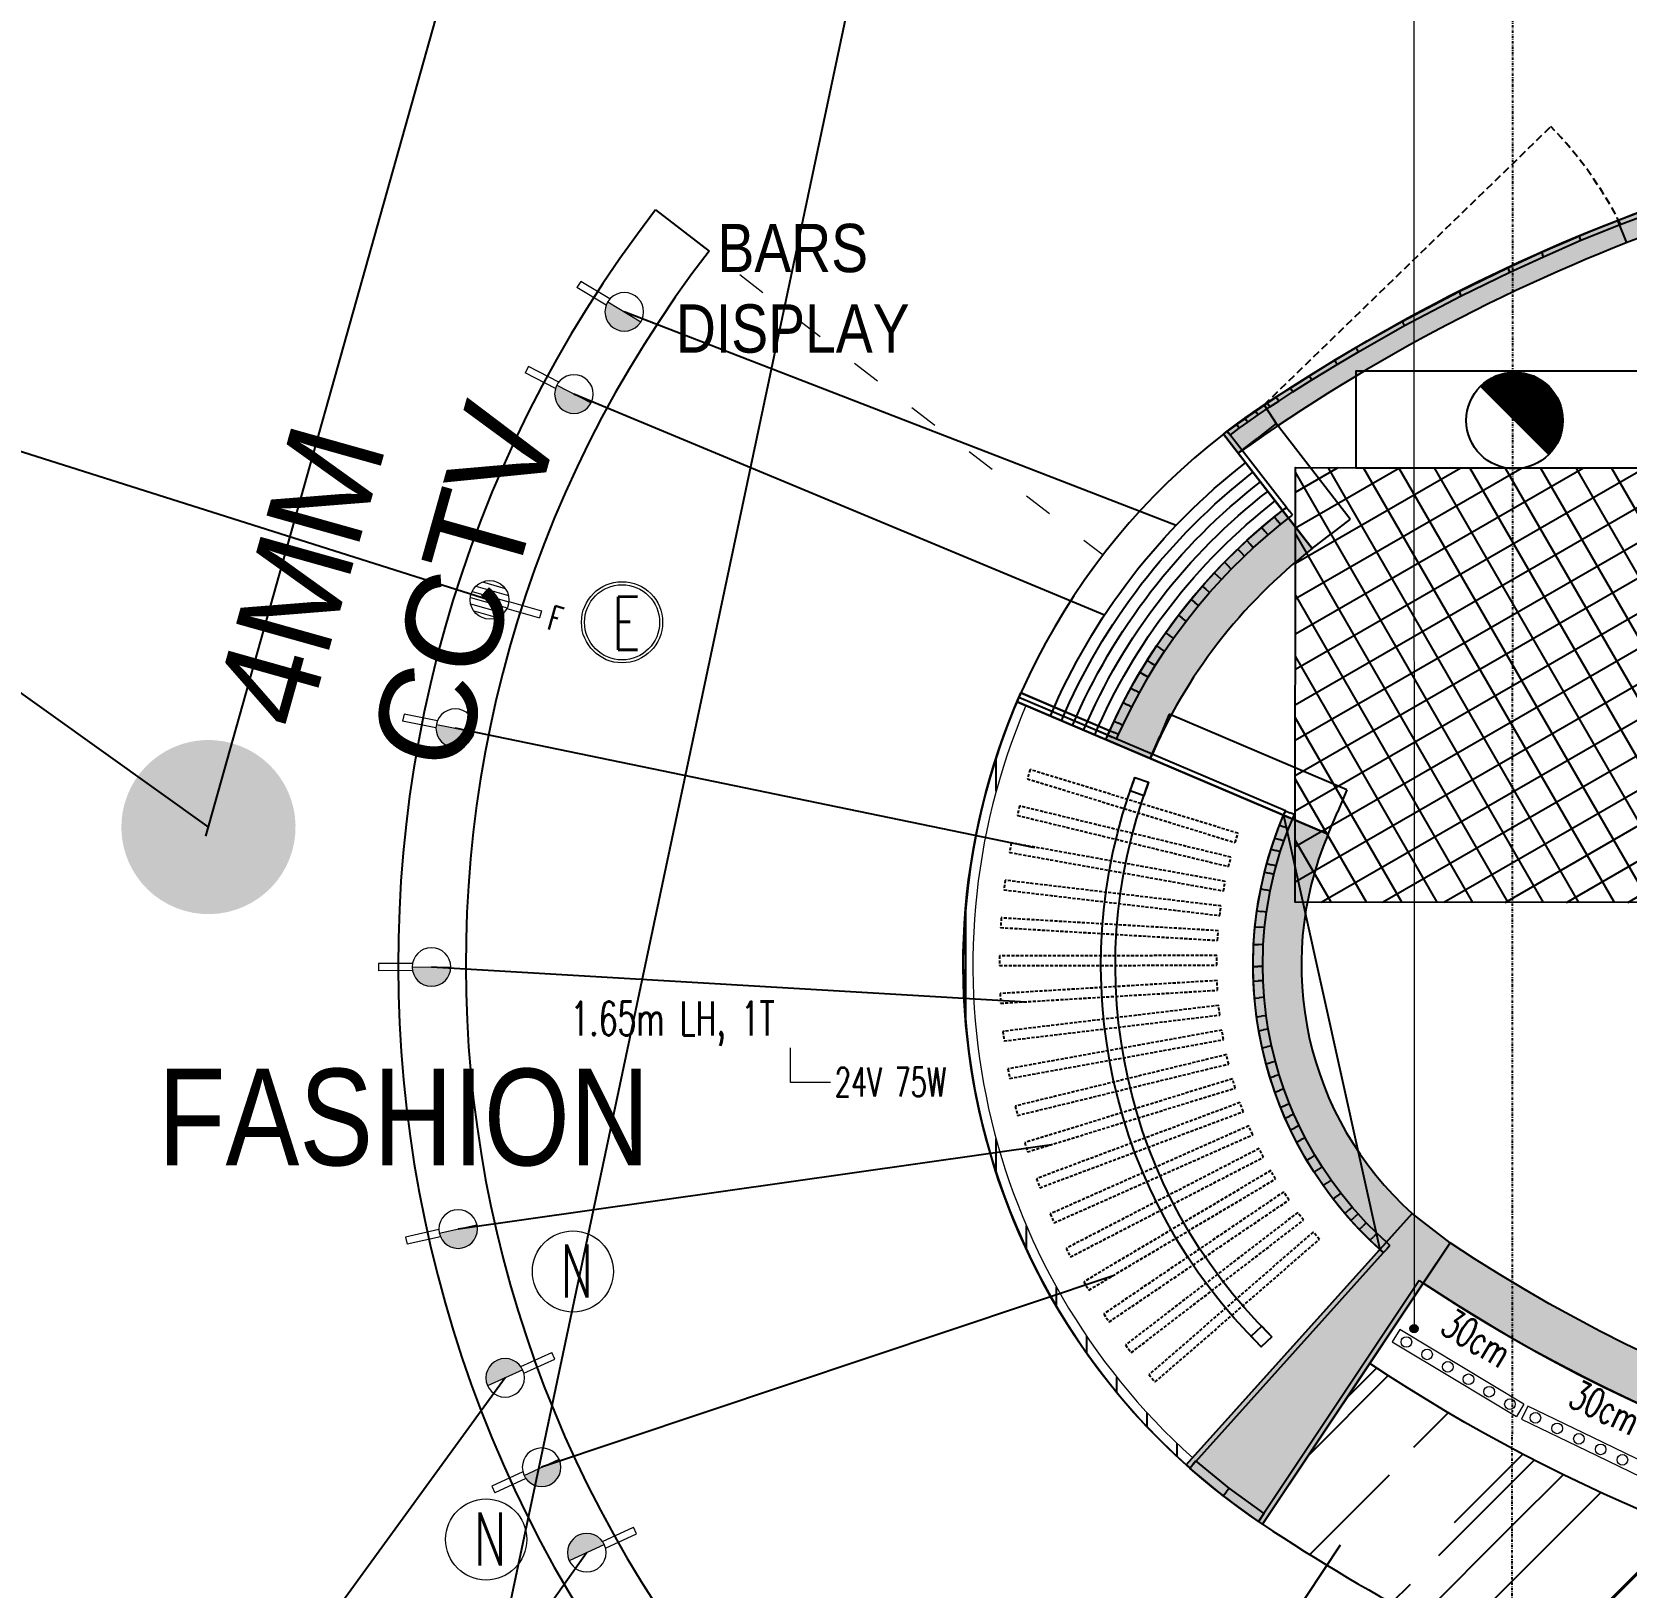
# Model space of a CAD drawing. Header units: millimetres. Extents: x 1734 to 22014, y 983 to 3953.
# Drawn here: x 3007.7 to 3337.8, y 2347.5 to 2669.5 of the extents above; entities that cross this region are included whole.
import ezdxf

# ---------------------------------------------------------------- set-up
doc = ezdxf.new("R2010")
doc.units = ezdxf.units.MM
for name, pattern in [('ACAD_ISO03W100', [30, 12, -18]), ('DASHDOT', [25.4, 12.7, -6.35, 0, -6.35]), ('HIDDEN2', [4.7624999999999975, 3.174999999999998, -1.587499999999999]), ('PUNTO2', [0.125, 0, -0.125])]:
    doc.linetypes.add(name, pattern=pattern)
for name, color, linetype in [('FLOO_areas', 6, 'Continuous'), ('LAY_frames', 3, 'Continuous'), ('LAY_furn freestanding', 1, 'Continuous'), ('LAY_furn prod', 8, 'Continuous'), ('LAY_furn wall', 1, 'Continuous'), ('LAY_new wall', 6, 'Continuous'), ('LAY_new wall hatch', 8, 'Continuous'), ('LAY_text', 3, 'Continuous'), ('LD_beam', 240, 'Continuous'), ('LD_light integrated', 240, 'Continuous'), ('LD_pointing', 30, 'Continuous'), ('LD_quote', 242, 'Continuous'), ('MATERIALE_xorel scuro', 177, 'Continuous'), ('MATERIALS_blackglass', 10, 'Continuous'), ('MATERIALS_marmorino', 44, 'Continuous'), ('MATERIALS_transparent glass', 133, 'Continuous'), ('Materials_xorel', 52, 'Continuous'), ('SURVEY_axis', 8, 'Continuous'), ('SURVEY_structures', 4, 'Continuous'), ('SURVEY_tech', 1, 'Continuous'), ('SURVEY_walls_patt', 8, 'Continuous')]:
    doc.layers.add(name, color=color, linetype=linetype)
doc.layers.add('LD_light', color=240, linetype='Continuous', lineweight=5)
doc.layers.add('LD_text', color=7, linetype='Continuous', lineweight=9)
doc.styles.add('Detail 1-50', font='Arial Narrow.ttf', dxfattribs={"height": 0.125})
doc.styles.add('SIMPLEX', font='SIMPLEX.SHX', dxfattribs={"width": 0.65})
doc.styles.get("Standard").update_dxf_attribs({"font": 'Arial.ttf'})
pattern_1 = [(45.0000000000083, (-6330.907757084529, -6099.52005487027), (21.55261469055766, 57.47363917484571), [381, -50.8, 127, -25.4]), (45.0000000000083, (-6316.000531923553, -6066.652317467156), (-41.84799352418311, 5.926969039899583), [76.2, -8.382, 152.4, -19.05]), (45.0000000000083, (-6337.193936369276, -6075.273363343388), (81.36112045687129, 105.4282068613636), [203.2, -35.56, 101.6, -25.4])]

# ---------------------------------------------------------------- blocks, each defined once
blk = doc.blocks.new('A$C2ABF7FAD')
at = {"layer": 'LD_light', "ltscale": 0.5}
h = blk.add_hatch(dxfattribs=at)
h.set_pattern_fill('LINE', color=70, scale=10, angle=450.0000000140827, style=0)
h.set_pattern_definition([(90.00000001408272, (4318.243481400244, -3313.514310298712), (-1.25, -3.072372e-10), [])])
h.paths.add_polyline_path([(-9.2636473701e-06, 4.00000228616409, 1), (7.999990736352628, 4.00000228616409, 1)])
at = {"layer": 'LD_light', "color": 70}
for p, q in [((3.249990748467098, 7.929060644635682), (3.24999073809522, 14.9844295558014)), ((3.24999073809522, 14.9844295558014), (4.749990734606398, 14.98442957318912)), ((4.749990744981914, 7.929060662023402), (4.749990734606398, 14.98442957318912))]:
    blk.add_line(p, q, dxfattribs=at)
blk.add_circle((3.999990736352629, 4.00000228616409), 3.999999999999999, dxfattribs=at)
at = {"layer": 'LD_light', "color": 70, "insert": (3.999990736352629, 18.20237662298677), "char_height": 5.075721127553122, "width": 7.492213639557688, "attachment_point": 5, "rotation": 90.00000001434313, "style": 'SIMPLEX'}
blk.add_mtext('F', dxfattribs=at)
blk = doc.blocks.new('purefasciostrettoplan')
at = {"layer": 'LD_light'}
blk.add_hatch(color=256, dxfattribs=at).paths.add_polyline_path([(-4.300000000000005, -3.20375193e-08, 1), (4.300000000000005, 0)])
for p, q in [((4.300000000000181, 0), (-4.300000001001535, -3.20375193e-08)), ((4.22373778999281, 0.8062499999999772), (11.80825933678989, 0.8062499999999772)), ((11.80825933678989, 0.8062499999999772), (11.80825933779124, -0.806250000000091)), ((4.223737790994163, -0.806250000000091), (11.80825933779124, -0.806250000000091))]:
    blk.add_line(p, q, dxfattribs=at)
blk.add_circle((0, 0), 4.300000000000005, dxfattribs=at)
blk = doc.blocks.new('*U17')
at = {"layer": 'LD_light'}
blk.add_circle((0, 0), 1.1, dxfattribs=at)
blk = doc.blocks.new('*U18')
at = {"layer": 'LD_light', "color": 0, "linetype": 'ByBlock', "lineweight": -2}
for p in [(0, 0), (5, 0), (10, 0)]:
    blk.add_blockref('*U17', p, dxfattribs=at)
blk = doc.blocks.new('*U19')
at = {"layer": 'LD_light'}
blk.add_circle((0, 0), 1.1, dxfattribs=at)
blk = doc.blocks.new('*U20')
at = {"layer": 'LD_light', "color": 0, "linetype": 'ByBlock', "lineweight": -2}
for p in [(0, 0), (5, 0), (10, 0)]:
    blk.add_blockref('*U19', p, dxfattribs=at)
blk = doc.blocks.new('sirio30')
at = {"layer": 'LD_light'}
for p, q in [((15, 1.5), (0, 1.5)), ((0, 1.5), (0, -1.5)), ((30, 1.5), (15, 1.5)), ((30, 1.5), (30, -1.5)), ((0, -1.5), (15, -1.5)), ((15, -1.5), (30, -1.5))]:
    blk.add_line(p, q, dxfattribs=at)
for name, p in [('*U20', (2.5, 0)), ('*U18', (17.5, 0))]:
    blk.add_blockref(name, p, dxfattribs=at)
at = {"layer": 'LD_light', "insert": (7.189198632557236, 11.15813797573901), "char_height": 6, "attachment_point": 1, "style": 'SIMPLEX'}
blk.add_mtext_dynamic_manual_height_columns('30cm', width=17.32495961420193, gutter_width=125, heights=[0], dxfattribs=at)
blk = doc.blocks.new('e')
at = {"layer": 'LD_light', "color": 150}
for radius in [8.399999999999638, 7.783396100192478]:
    blk.add_circle((0, 0), radius, dxfattribs=at)
at = {"layer": 'LD_light', "color": 150, "style": 'SIMPLEX', "width": 0.65}
blk.add_text('E', height=11.00743271275656, dxfattribs=at).set_placement((-2.022786638670368, -5.699930047117959))
blk = doc.blocks.new('n')
at = {"layer": 'LD_light'}
blk.add_circle((0, 0), 8.4, dxfattribs=at)
at = {"layer": 'LD_light', "style": 'SIMPLEX', "width": 0.65}
blk.add_text('N', height=11.00743271275656, dxfattribs=at).set_placement((-2.548315764128347, -5.407151251711184))
blk = doc.blocks.new('24v75w')
at = {"layer": 'LD_light', "color": 7}
for p, q in [((0, -7.154871090875531), (0, 0)), ((8.246694318742811, -7.154871090875531), (0, -7.154871090875531))]:
    blk.add_line(p, q, dxfattribs=at)
at = {"layer": 'LD_light', "color": 7, "linetype": 'Continuous', "lineweight": 0, "insert": (9.169808406062657, -10.074464767893), "char_height": 6, "width": 128.0659965766446, "attachment_point": 7, "style": 'SIMPLEX'}
blk.add_mtext('24V 75W', dxfattribs=at)

msp = doc.modelspace()

# ---------------------------------------------------------------- hatches: boundary and pattern name
h = msp.add_hatch(color=3)
h.dxf.hatch_style = 1
h.paths.add_polyline_path([(3049.121355203576, 2522.214262445917, 1), (3039.365286895497, 2487.495743733864, 1)])
at = {"layer": 'LAY_new wall hatch'}
h = msp.add_hatch(color=144, dxfattribs=at)
h.dxf.hatch_style = 1
edge = h.paths.add_edge_path()
edge.add_arc((3468.81258570551, 2288.524498037099), 366.878725418319, 109.63255392389411, 125.7656915367586, ccw=False)
edge.add_line((3345.546188749122, 2634.075354707952), (3347.254970683964, 2629.376411816279))
edge.add_arc((3474.91410803914, 2276.869344731657), 374.9107729778776, 109.9076678803693, 125.4540051661426)
edge.add_line((3257.447403511575, 2582.264695247657), (3254.38227681219, 2586.215011477628))
h = msp.add_hatch(color=144, dxfattribs=at)
h.dxf.hatch_style = 1
edge = h.paths.add_edge_path()
edge.add_arc((3339.683396162838, 2476.279459295205), 119.1477868890741, 127.8085776775398, 156.933911059235, ccw=False)
edge.add_line((3266.64278360971, 2570.413746557754), (3272.773037008465, 2562.513114097816))
edge.add_arc((3339.683396162847, 2476.279459295201), 109.1477868890844, 127.8085776775441, 156.9339110592346)
edge.add_line((3239.261587938767, 2519.04275916543), (3230.06105249171, 2522.960685592438))
h = msp.add_hatch(color=144, dxfattribs=at)
h.dxf.hatch_style = 1
edge = h.paths.add_edge_path()
edge.add_arc((3339.683396162842, 2476.279459295206), 79.14778688908298, 156.9339110592341, 228.0675820329718, ccw=False)
edge.add_line((3266.863194279933, 2507.288979884408), (3276.063729726993, 2503.371053457397))
edge.add_arc((3339.683396162833, 2476.279459295203), 69.147786889072, 156.9339110592287, 228.0676231396374)
edge.add_line((3293.475176916403, 2424.838066373448), (3286.792604207767, 2417.398763852602))
h = msp.add_hatch(color=144, dxfattribs=at)
h.dxf.hatch_style = 1
edge = h.paths.add_edge_path()
edge.add_line((3301.327144738567, 2418.744996506883), (3293.475143354564, 2424.838092417187))
edge.add_line((3293.475143354564, 2424.838092417187), (3246.697394978288, 2372.762740696387))
edge.add_arc((3339.68297393073, 2476.27894981521), 139.1471287646737, 228.0675754030932, 236.309956867136)
edge.add_line((3262.49808359189, 2360.501507509577), (3301.327144738567, 2418.744996506883))
h = msp.add_hatch(color=144, dxfattribs=at)
h.dxf.hatch_style = 1
edge = h.paths.add_edge_path()
edge.add_arc((3478.831184822662, 2685.001111509489), 330.0000047225751, 236.3099365604101, 303.6900624834952)
edge.add_line((3661.882228031674, 2410.424494338631), (3656.335257928662, 2418.745018521492))
edge.add_arc((3478.831184822672, 2685.001111509453), 320.0000047225473, 236.30993792427438, 303.690069181724, ccw=False)
edge.add_line((3301.327144738581, 2418.744996506894), (3295.78013703179, 2410.424497393204))
at = {"layer": 'LD_light integrated'}
h = msp.add_hatch(dxfattribs=at)
h.set_pattern_fill('ANSI31', color=256, scale=50, angle=45)
h.set_pattern_definition([(90, (-6930.156461647264, 5670.05439784533), (-6.25, 1.77635683940025e-15), [])])
h.paths.add_polyline_path([(3246.696224078326, 2372.763304178251), (3248.032731238767, 2374.25117131281, -0.3207456565386289), (3213.498923370731, 2530.013507523418), (3211.658816281317, 2530.797092808821, 0.3207456565386334)])
at = {"layer": 'LD_text'}
h = msp.add_hatch(color=256, dxfattribs=at)
h.dxf.hatch_style = 1
edge = h.paths.add_edge_path()
edge.add_arc((3293.872626533992, 2400.99842466404), 0.8545091362466337, 0, 360)
at = {"layer": 'MATERIALS_transparent glass'}
h = msp.add_hatch(dxfattribs=at)
h.set_pattern_fill('AR-RROOF', color=144, angle=-60.02541393546893, style=0)
h.set_pattern_definition(pattern_1)
h.paths.add_polyline_path([(3314.21787761146, 2376.12822115684, -0.02459120515938479), (3284.686121618201, 2393.783499165787), (3262.498090791087, 2360.501502711067, 0.03530034334384744), (3310.298187526187, 2333.295790955662), (3314.202492983761, 2341.443542580129)])
h = msp.add_hatch(dxfattribs=at)
h.set_pattern_fill('AR-RROOF', color=144, angle=-60.02541393546893, style=0)
h.set_pattern_definition(pattern_1)
h.paths.add_polyline_path([(3327.583622937, 2369.368131088488, -0.01069983146272798), (3314.21787761146, 2376.12822115684), (3314.202492983761, 2341.44354258013)])
h = msp.add_hatch(dxfattribs=at)
h.set_pattern_fill('AR-RROOF', color=144, angle=-60.02541393546893, style=0)
h.set_pattern_definition(pattern_1)
h.paths.add_polyline_path([(3373.48919214799, 2351.2301303186, -0.03530034334375595), (3327.583622937, 2369.368131088488), (3314.202492983761, 2341.44354258013), (3314.19806181606, 2331.453464801585, 0.03253231311400853), (3361.450107433335, 2313.084875840052)])
at = {"layer": 'SURVEY_walls_patt'}
h = msp.add_hatch(dxfattribs=at)
h.set_pattern_fill('ANSI37', color=144, scale=2, angle=-105.0254139354689, style=0)
h.set_pattern_definition([(299.974586064531, (20741.69048663433, 57719.27761822823), (5.500669066013499, 3.172560452726184), []), (29.97458606453107, (20741.69048663433, 57719.27761822823), (-3.172560452726184, 5.500669066013499), [])])
h.paths.add_polyline_path([(3359.3079756271, 2579.24443299233), (3359.268055519333, 2489.244441845735), (3269.268064372776, 2489.284361953497), (3269.307984480543, 2579.284353100093)])

# ---------------------------------------------------------------- linework, layer by layer
at = {"color": 3}
for p, q in [((3043.722344086087, 2503.001023814338), (3206.270492847712, 3081.454430061675)), ((3044.399875747951, 2504.743160645492), (2564.681765717601, 2847.45306709999)), ((3185.381523193552, 2716.065958857521), (3063.313041507796, 2139.282783953748))]:
    msp.add_line(p, q, dxfattribs=at)
at = {"color": 144, "linetype": 'HIDDEN2', "ltscale": 0.2}
for points in [[(3213.807545589887, 2514.833447873935), (3256.834575588924, 2501.654878548607), (3257.420289781167, 2503.567190993007), (3214.393259782126, 2516.745760318337)], [(3211.736066167563, 2507.273338366294), (3255.471171677837, 2496.678974487055), (3255.942032294693, 2498.622756954174), (3212.20692678442, 2509.217120833418)], [(3210.118214603066, 2499.603342337619), (3254.406336021337, 2491.6307454432), (3254.760673661091, 2493.599106395122), (3210.47255224282, 2501.571703289545)], [(3208.959726870246, 2491.850653195298), (3253.643843916008, 2486.528089542212), (3253.880402300587, 2488.5140502998), (3209.196285254828, 2493.836613952886)], [(3208.26471030225, 2484.042757529061), (3253.186398721584, 2481.389097875683), (3253.304339150625, 2483.385617360986), (3208.382650731284, 2486.039277014366)], [(3208.035629029237, 2476.207337659333), (3253.035622276398, 2476.231990360985), (3253.034526600768, 2478.231990060863), (3208.034533353606, 2478.207337359207)], [(3208.273295242048, 2468.372173491564), (3253.192049147256, 2471.07505114391), (3253.071921251598, 2473.071440206362), (3208.153167346387, 2470.368562554018)], [(3208.976866312572, 2460.565044024637), (3253.655124734174, 2465.936563773551), (3253.416390523111, 2467.922264147842), (3208.738132101505, 2462.550744398933)], [(3210.143847781288, 2452.813628862474), (3254.423207236687, 2460.834746379337), (3254.066713124834, 2462.802717910688), (3209.787353669428, 2454.781600393821)], [(3211.770102201128, 2445.145410077998), (3255.493573474727, 2455.787687079999), (3255.020583385747, 2457.730952469936), (3211.297112112148, 2447.088675467936)], [(3213.849863806539, 2437.587574777511), (3256.862428543416, 2450.81327985346), (3256.274619428932, 2452.72494939732), (3213.262054692052, 2439.499244321373)], [(3216.37575895555, 2430.166918710775), (3258.524919267707, 2445.929161095051), (3257.824375161741, 2447.802457108925), (3215.67521484958, 2432.040214724651)], [(3219.338832272497, 2422.909751268655), (3260.475151408875, 2441.152647088981), (3259.664356039077, 2442.980927939487), (3218.52803690271, 2424.738032119159)], [(3222.728578398644, 2415.84180220511), (3262.706210562137, 2436.500672614723), (3261.788038543928, 2438.277456266434), (3221.810406380442, 2417.618585856822)], [(3226.53297923816, 2408.988130414241), (3265.210186671207, 2431.989730905972), (3264.187893316022, 2433.708717902996), (3225.510685882975, 2410.707117411266)], [(3230.738546567376, 2402.373035085822), (3267.978202072765, 2427.635815175126), (3266.855411846576, 2429.290910975363), (3229.615756341187, 2404.028130886065)], [(3235.330369856325, 2396.019969554317), (3271.00044297157, 2423.45436191051), (3269.781136644626, 2425.03969849341), (3234.111063529381, 2397.605306137217)], [(3240.292169132921, 2389.95145814678), (3274.266194234569, 2419.460196147456), (3272.954694767872, 2420.970152818642), (3238.980669666224, 2391.461414817963)]]:
    msp.add_lwpolyline(points, close=True, dxfattribs=at)
at = {"layer": 'FLOO_areas', "color": 144}
for points in [[(3254.382276812194, 2586.215011477623, -0.01797231250276509), (3262.498085556883, 2592.057412389862, -0.1227463794445764), (3440.105343945677, 2655.630366499337, -0.1227463794445764)], [(3230.860086449517, 2524.794223889116, -0.1235088894328945), (3266.642783609706, 2570.41374655775, -0.1235088894328945)], [(3262.498046217548, 2360.501532426771, -0.3649566012109594), (3212.456791689099, 2532.631013934017, -0.3649566012109594)], [(3423.796719129772, 2359.622546292298, -0.105500999184697), (3295.780098763073, 2410.424522905687)]]:
    msp.add_lwpolyline(points, format="xyb", dxfattribs=at)
for points in [[(3254.382276812194, 2586.215011477621), (3266.642783609706, 2570.413746557751)], [(3212.456791689103, 2532.631013934015), (3230.860086449517, 2524.794223889116)], [(3262.498090617995, 2360.501502451381), (3284.686100166673, 2393.783513466862), (3295.780098763054, 2410.424522905694)]]:
    msp.add_lwpolyline(points, dxfattribs=at)
at = {"layer": 'LAY_frames', "color": 144, "linetype": 'HIDDEN2', "ltscale": 0.5}
msp.add_lwpolyline([(3262.817672697885, 2592.270243337774), (3322.214601965028, 2649.915624178096)], dxfattribs=at)
msp.add_arc((3262.817672697893, 2592.270243337773), 82.77067801214596, 26.84562353486069, 44.14262763915107, dxfattribs=at)
at = {"layer": 'LAY_furn freestanding', "color": 144}
for points in [[(3218.560383182888, 2527.858093626196, -0.1277718272696776), (3258.979966861261, 2580.289537132672, -0.1277718272696776)], [(3220.860517044654, 2526.878612019444, -0.1277718272696779), (3260.512530210952, 2578.314379017688, -0.1277718272696779)], [(3223.160650906415, 2525.899130412692, -0.1277718272696782), (3262.045093560639, 2576.339220902703, -0.1277718272696782)], [(3225.46078476818, 2524.91964880594, -0.1277718272696786), (3263.577656910329, 2574.364062787719, -0.1277718272696786)], [(3227.760918629945, 2523.940167199187, -0.1277718272696787), (3265.110220260016, 2572.388904672736)]]:
    msp.add_lwpolyline(points, format="xyb", dxfattribs=at)
at = {"layer": 'LAY_furn prod', "color": 144}
for points in [[(3262.240499380834, 2397.250790563771, -0.2969720207372843), (3236.096311475143, 2515.172243064886, -0.2969720207372843)], [(3264.294036173927, 2399.438777214818, -0.296645174095536), (3238.882160383077, 2514.057189340677, -0.296645174095536)]]:
    msp.add_lwpolyline(points, format="xyb", dxfattribs=at)
for points in [[(3236.089239970152, 2515.152863941427), (3238.91447666776, 2514.143885446872), (3237.905498173201, 2511.318648749262), (3235.080261475592, 2512.327627243819)], [(3264.407557541585, 2399.325364960586), (3262.240499380838, 2397.250790563769), (3260.16592498402, 2399.417848724523), (3262.33298314477, 2401.492423121336)]]:
    msp.add_lwpolyline(points, close=True, dxfattribs=at)
at = {"layer": 'LAY_furn wall', "color": 144}
for points in [[(3254.382276812186, 2586.215011477626, 0.4676841721909168), (3246.697366254738, 2372.762770601672)], [(3230.061052491707, 2522.960685592435, -0.1277718272696809), (3266.642783609706, 2570.413746557752), (3254.382276812186, 2586.215011477626)], [(3211.659981597597, 2530.796538446455), (3266.863194279933, 2507.288979884408), (3286.792604018348, 2417.39876364174), (3246.697389394605, 2372.762749815887, -0.3207456565386286)], [(3424.782966676677, 2359.457269251423), (3421.489827237507, 2339.730243905387, -0.1062542379743557), (3284.686121618226, 2393.783499165826)]]:
    msp.add_lwpolyline(points, format="xyb", dxfattribs=at)
msp.add_lwpolyline([(3262.498090791083, 2360.501502711013), (3295.78013703179, 2410.424497393204)], dxfattribs=at)
for centre, radius, start, end in [((3478.831184822576, 2685.001111509261), 330.0000047223372, 236.3099365604007, 279.4265319524848), ((3478.831184822426, 2685.001111509604), 390.0000047225787, 236.3099298460712, 260.5705842776175)]:
    msp.add_arc(centre, radius, start, end, dxfattribs=at)
at = {"layer": 'LAY_new wall', "color": 6}
for p, q in [((3265.3480359715118, 2588.394948646415), (3261.3977197415434, 2585.3298219470353)), ((3280.6736694684046, 2568.6433674965747), (3265.3480359715118, 2588.394948646415)), ((3257.447403511575, 2582.264695247656), (3261.3977197415434, 2585.3298219470353)), ((3272.773037008468, 2562.513114097816), (3257.447403511575, 2582.264695247656)), ((3280.6736694684046, 2568.6433674965747), (3276.723353238436, 2565.5782407971956)), ((3272.773037008468, 2562.513114097816), (3276.723353238436, 2565.5782407971956)), ((3243.1795143657787, 2528.2432946124877), (3241.2205511522743, 2523.6430268889594)), ((3279.981656154002, 2512.5715889044536), (3243.1795143657787, 2528.2432946124877)), ((3239.26158793877, 2519.042759165431), (3241.2205511522743, 2523.6430268889594)), ((3276.063729726993, 2503.371053457397), (3239.26158793877, 2519.042759165431)), ((3279.981656154002, 2512.5715889044536), (3278.0226929404976, 2507.9713211809253)), ((3276.063729726993, 2503.371053457397), (3278.0226929404976, 2507.9713211809253))]:
    msp.add_line(p, q, dxfattribs=at)
at = {"layer": 'LAY_new wall', "color": 144}
for points in [[(3254.38227681219, 2586.215011477628, -0.07051059872015689), (3345.546188749122, 2634.075354707952), (3347.254970683964, 2629.376411816279, 0.06793792846431188), (3257.447403511575, 2582.264695247657)], [(3230.06105249171, 2522.960685592438, -0.1277718272696803), (3266.64278360971, 2570.413746557754), (3272.773037008465, 2562.513114097816, 0.1277718272696595), (3239.261587938767, 2519.04275916543)], [(3286.792604207767, 2417.398763852602, -0.3207456565385767), (3266.863194279933, 2507.288979884408), (3276.063729726993, 2503.371053457397, 0.3207458543526073), (3293.475176916403, 2424.838066373448)], [(3301.327144738567, 2418.744996506883), (3293.475143354564, 2424.838092417187), (3246.697394978288, 2372.762740696387, 0.03597968732983771), (3262.49808359189, 2360.501507509577)], [(3295.78013703179, 2410.424497393204, 0.3027755942482226), (3661.882228031674, 2410.424494338631), (3656.335257928662, 2418.745018521492, -0.3027756196575199), (3301.327144738581, 2418.744996506894)]]:
    msp.add_lwpolyline(points, format="xyb", close=True, dxfattribs=at)
for points in [[(3337.898121675931, 2625.84600179598), (3336.066297662477, 2630.487627343837)], [(3265.682169249427, 2587.964319755638), (3262.817672697893, 2592.270243337763)]]:
    msp.add_lwpolyline(points, dxfattribs=at)
at = {"layer": 'LD_beam'}
msp.add_line((3136.826091898558, 2632.680382523292), (3147.912824983301, 2624.131444021486), dxfattribs=at)
for points in [[(3136.826091898558, 2632.680382523292, 0.3934857024145409), (3169.205869397712, 2285.099578778803, 0.03504583535313545), (3197.594838080302, 2263.153614280544, 0.07069992422868218), (3326.237096489243, 2201.509779061662, 0.03571513153376915), (3395.886302518025, 2184.842811221437, 0.03571513153376915)], [(3147.912824983301, 2624.131444021486, 0.3934857024145411), (3178.522736905488, 2295.549266804892, 0.03504583535313456), (3205.360899745399, 2274.802145785156, 0.07069992422868206), (3330.450479726762, 2214.860711676793, 0.03571513153376941), (3398.164924465214, 2198.656133849312, 0.03571513153376941)]]:
    msp.add_lwpolyline(points, format="xyb", dxfattribs=at)
at = {"layer": 'LD_light'}
msp.add_lwpolyline([(3246.696224078325, 2372.763304178253, -0.3207456565386288), (3211.658816281317, 2530.797092808821), (3213.498923370731, 2530.013507523418, 0.3207456565386288), (3248.032731238767, 2374.25117131281), (3246.696224078245, 2372.763304178161)], format="xyb", dxfattribs=at)
at = {"layer": 'LD_pointing'}
for p, q in [((3244.587820994959, 2567.315138520456), (3130.350142777384, 2611.549028186053)), ((3229.748823339018, 2548.722660428928), (3119.918879641984, 2594.51339091311)), ((2997.648971174858, 2585.122067894955), (3102.453645065849, 2551.911478022958)), ((3215.382264208147, 2500.57696383523), (3095.355724334549, 2525.33236744954)), ((3213.567220482448, 2468.590800198514), (3090.422185752694, 2475.87542064236)), ((3218.812898615601, 2439.021515983137), (3095.943675872091, 2421.614292477922)), ((3231.594560745074, 2411.911970466078), (3113.231829163138, 2372.281032442605)), ((3105.685257005425, 2390.802023217469), (3007.711567012513, 2256.1131438557)), ((3122.579164751318, 2354.599762199718), (3042.467536973163, 2241.432734280437)), ((3278.548520931254, 2356.148291850493), (3215.492823357807, 2260.841957028666))]:
    msp.add_line(p, q, dxfattribs=at)
at = {"layer": 'LD_text'}
msp.add_line((3293.688641325674, 3572.967690072205), (3293.872492386245, 2401.852933789757), dxfattribs=at)
at = {"layer": 'LD_text', "color": 9, "linetype": 'ACAD_ISO03W100', "ltscale": 0.5}
msp.add_line((3142.369458440931, 2628.405913272388), (3229.479504106768, 2561.235682186766), dxfattribs=at)
at = {"layer": 'LD_text'}
msp.add_circle((3293.872626533992, 2400.99842466404), 0.8545091362466337, dxfattribs=at)
at = {"layer": 'MATERIALE_xorel scuro', "color": 1}
for p, q in [((3262.334570215939, 2566.907017163661), (3264.952331868033, 2569.077428830802)), ((3264.952331868033, 2569.077428830802), (3266.654728878977, 2570.39835156899)), ((3264.952331868033, 2569.077428830802), (3265.578140089231, 2568.2972840694447)), ((3266.2039483104295, 2567.5171393080877), (3265.578140089231, 2568.2972840694447)), ((3266.2039483104295, 2567.5171393080877), (3267.896173086413, 2568.8301692126)), ((3266.654728878977, 2570.39835156899), (3267.432846855707, 2571.026771897625)), ((3266.654728878977, 2570.39835156899), (3267.275450982695, 2569.614260390795)), ((3267.896173086413, 2568.8301692126), (3267.275450982695, 2569.614260390795)), ((3267.432846855707, 2571.026771897625), (3268.0611479142326, 2570.2488016026555)), ((3267.896173086413, 2568.8301692126), (3268.689448972758, 2569.4708313076853)), ((3268.689448972758, 2569.4708313076853), (3268.0611479142326, 2570.2488016026555)), ((3259.23626664995, 2564.168335005957), (3262.334570215939, 2566.907017163661)), ((3260.581906640184, 2562.6884553677723), (3263.635444557528, 2565.387567844645)), ((3262.334570215939, 2566.907017163661), (3262.9850073867337, 2566.147292504153)), ((3263.635444557528, 2565.387567844645), (3262.9850073867337, 2566.147292504153)), ((3263.635444557528, 2565.387567844645), (3266.2039483104295, 2567.5171393080877)), ((3254.609987584874, 2559.698343688917), (3257.362997666005, 2562.416252315881)), ((3257.362997666005, 2562.416252315881), (3259.23626664995, 2564.168335005957)), ((3257.362997666005, 2562.416252315881), (3258.055945931604, 2561.6951386208502)), ((3258.7488941972033, 2560.97402492582), (3258.055945931604, 2561.6951386208502)), ((3258.7488941972033, 2560.97402492582), (3260.581906640184, 2562.6884553677723)), ((3259.23626664995, 2564.168335005957), (3259.909086645067, 2563.4283951868647)), ((3260.581906640184, 2562.6884553677723), (3259.909086645067, 2563.4283951868647)), ((3252.515382269477, 2557.507117604743), (3254.609987584874, 2559.698343688917)), ((3253.9806500250393, 2556.1455780357965), (3256.035706225261, 2558.2954306678253)), ((3254.609987584874, 2559.698343688917), (3255.3228469050673, 2558.9968871783713)), ((3256.035706225261, 2558.2954306678253), (3255.3228469050673, 2558.9968871783713)), ((3256.035706225261, 2558.2954306678253), (3258.7488941972033, 2560.97402492582)), ((3250.0311246245, 2554.75662367173), (3252.515382269477, 2557.507117604743)), ((3251.5359070944273, 2553.4388335835765), (3253.9806500250393, 2556.1455780357965)), ((3252.515382269477, 2557.507117604743), (3253.248016147258, 2556.82634782027)), ((3253.9806500250393, 2556.1455780357965), (3253.248016147258, 2556.82634782027)), ((3245.073076395784, 2548.702401199965), (3247.699441007408, 2552.010213381817)), ((3247.699441007408, 2552.010213381817), (3250.0311246245, 2554.75662367173)), ((3247.699441007408, 2552.010213381817), (3248.4723884767936, 2551.3755308223695)), ((3249.2453359461797, 2550.740848262922), (3251.5359070944273, 2553.4388335835765)), ((3250.0311246245, 2554.75662367173), (3250.7835158594635, 2554.097728627653)), ((3251.5359070944273, 2553.4388335835765), (3250.7835158594635, 2554.097728627653)), ((3242.419513264198, 2545.097568859796), (3245.073076395784, 2548.702401199965)), ((3245.073076395784, 2548.702401199965), (3245.867589330186, 2548.094879571476)), ((3246.6621022645886, 2547.4873579429873), (3249.2453359461797, 2550.740848262922)), ((3249.2453359461797, 2550.740848262922), (3248.4723884767936, 2551.3755308223695)), ((3240.535638302907, 2542.35454712649), (3242.419513264198, 2545.097568859796)), ((3242.419513264198, 2545.097568859796), (3243.234557787602, 2544.5179391382862)), ((3244.0496023110068, 2543.938309416777), (3246.6621022645886, 2547.4873579429873)), ((3246.6621022645886, 2547.4873579429873), (3245.867589330186, 2548.094879571476)), ((3238.599303565323, 2539.352443561856), (3240.535638302907, 2542.35454712649)), ((3240.535638302907, 2542.35454712649), (3241.368151279469, 2541.8003523980897)), ((3242.200664256031, 2541.246157669689), (3241.368151279469, 2541.8003523980897)), ((3242.200664256031, 2541.246157669689), (3244.0496023110068, 2543.938309416777)), ((3244.0496023110068, 2543.938309416777), (3243.234557787602, 2544.5179391382862)), ((3237.113499379662, 2536.906280046861), (3238.599303565323, 2539.352443561856)), ((3238.599303565323, 2539.352443561856), (3239.4469833338317, 2538.821763507485)), ((3240.2946631023397, 2538.2910834531135), (3239.4469833338317, 2538.821763507485)), ((3240.2946631023397, 2538.2910834531135), (3242.200664256031, 2541.246157669689)), ((3235.242664142075, 2533.623409416658), (3237.113499379662, 2536.906280046861)), ((3236.9952105891452, 2532.659310540003), (3238.8373462896043, 2535.8918203123153)), ((3237.113499379662, 2536.906280046861), (3237.975422834633, 2536.399050179588)), ((3238.8373462896043, 2535.8918203123153), (3237.975422834633, 2536.399050179588)), ((3238.8373462896043, 2535.8918203123153), (3240.2946631023397, 2538.2910834531135)), ((3233.652590481219, 2530.627075315327), (3235.242664142075, 2533.623409416658)), ((3235.242664142075, 2533.623409416658), (3236.11893736561, 2533.1413599783305)), ((3235.434368389476, 2529.7180601911678), (3236.9952105891452, 2532.659310540003)), ((3236.9952105891452, 2532.659310540003), (3236.11893736561, 2533.1413599783305)), ((3231.762516905106, 2526.769843932302), (3233.652590481219, 2530.627075315327)), ((3233.5703383494597, 2525.9139780326104), (3235.434368389476, 2529.7180601911678)), ((3233.652590481219, 2530.627075315327), (3234.5434794353473, 2530.1725677532477)), ((3235.434368389476, 2529.7180601911678), (3234.5434794353473, 2530.1725677532477)), ((3230.881499028852, 2524.842225903061), (3231.762516905106, 2526.769843932302)), ((3231.762516905106, 2526.769843932302), (3232.666427627283, 2526.3419109824563)), ((3233.5703383494597, 2525.9139780326104), (3232.666427627283, 2526.3419109824563)), ((3232.7060453803238, 2524.0229531683513), (3233.5703383494597, 2525.9139780326104)), ((3230.456709786038, 2523.879103240391), (3230.881499028852, 2524.842225903061)), ((3230.456709786038, 2523.879103240391), (3231.371668915575, 2523.4755567235215)), ((3230.881499028852, 2524.842225903061), (3231.793772204588, 2524.432589535706)), ((3232.2866280451117, 2523.0720102066525), (3231.371668915575, 2523.4755567235215)), ((3232.7060453803238, 2524.0229531683513), (3231.793772204588, 2524.432589535706)), ((3232.2866280451117, 2523.0720102066525), (3232.7060453803238, 2524.0229531683513))]:
    msp.add_line(p, q, dxfattribs=at)
at = {"layer": 'MATERIALS_blackglass', "color": 1}
for p, q in [((3254.382276812205, 2586.215011477637), (3254.777308435202, 2586.5215241475744)), ((3266.642783609714, 2570.413746557753), (3254.382276812205, 2586.215011477637)), ((3255.172340058199, 2586.828036817512), (3254.777308435202, 2586.5215241475744)), ((3267.4328468557082, 2571.026771897628), (3255.172340058199, 2586.828036817512)), ((3266.642783609714, 2570.413746557753), (3267.037815232711, 2570.7202592276903)), ((3267.4328468557082, 2571.026771897628), (3267.037815232711, 2570.7202592276903)), ((3212.055080313734, 2531.715184145243), (3212.250976427438, 2532.175211006019)), ((3212.446872541142, 2532.6352378667953), (3212.250976427438, 2532.175211006019)), ((3230.844640483457, 2524.8008013413964), (3212.446872541142, 2532.6352378667953)), ((3230.452848256049, 2523.880747619844), (3212.055080313734, 2531.715184145243)), ((3230.452848256049, 2523.880747619844), (3230.6487443697533, 2524.34077448062)), ((3230.844640483457, 2524.8008013413964), (3230.6487443697533, 2524.34077448062)), ((3294.9480484264764, 2410.97922303856), (3261.6660402814214, 2361.056202584249)), ((3295.780098763054, 2410.424522905694), (3262.498090617999, 2360.501502451383)), ((3294.9480484264764, 2410.97922303856), (3295.364073594765, 2410.701872972127)), ((3295.780098763054, 2410.424522905694), (3295.364073594765, 2410.701872972127)), ((3261.6660402814214, 2361.056202584249), (3262.08206544971, 2360.778852517816)), ((3262.498090617999, 2360.501502451383), (3262.08206544971, 2360.778852517816))]:
    msp.add_line(p, q, dxfattribs=at)
at = {"layer": 'MATERIALS_marmorino', "color": 1}
for p, q in [((3336.192125090693, 2630.537285314341), (3343.351771460304, 2633.269895302235)), ((3336.5539751631113, 2629.605031940783), (3343.7023611853624, 2632.3333442111543)), ((3327.993438773789, 2627.301662294065), (3336.192125090693, 2630.537285314341)), ((3328.380182224053, 2626.379233126886), (3336.5539751631113, 2629.605031940783)), ((3336.192125090693, 2630.537285314341), (3336.373050126902, 2630.071158627562)), ((3336.5539751631113, 2629.605031940783), (3336.373050126902, 2630.071158627562)), ((3320.287383776093, 2623.877700257895), (3327.993438773789, 2627.301662294065)), ((3320.6981854077526, 2622.965960645849), (3328.380182224053, 2626.379233126886)), ((3327.993438773789, 2627.301662294065), (3328.1868104989207, 2626.8404477104755)), ((3328.380182224053, 2626.379233126886), (3328.1868104989207, 2626.8404477104755)), ((3313.272163823818, 2620.672821990626), (3320.287383776093, 2623.877700257895)), ((3313.698726458844, 2619.7682827368726), (3320.6981854077526, 2622.965960645849)), ((3320.287383776093, 2623.877700257895), (3320.492784591923, 2623.4218304518718)), ((3320.6981854077526, 2622.965960645849), (3320.492784591923, 2623.4218304518718)), ((3303.204062412889, 2615.774861742656), (3313.272163823818, 2620.672821990626)), ((3303.6556578639475, 2614.882500528517), (3313.698726458844, 2619.7682827368726)), ((3313.272163823818, 2620.672821990626), (3313.485445141331, 2620.2205523637494)), ((3313.698726458844, 2619.7682827368726), (3313.485445141331, 2620.2205523637494)), ((3291.41756262428, 2609.57555166515), (3303.204062412889, 2615.774861742656)), ((3291.896865445926, 2608.697763613934), (3303.6556578639475, 2614.882500528517)), ((3303.204062412889, 2615.774861742656), (3303.429860138418, 2615.3286811355865)), ((3303.6556578639475, 2614.882500528517), (3303.429860138418, 2615.3286811355865)), ((3281.845980072441, 2604.153755658627), (3291.41756262428, 2609.57555166515)), ((3282.347865197191, 2603.2887592894676), (3291.896865445926, 2608.697763613934)), ((3291.41756262428, 2609.57555166515), (3291.6572140351027, 2609.136657639542)), ((3291.896865445926, 2608.697763613934), (3291.6572140351027, 2609.136657639542)), ((3272.166549758251, 2598.298993205847), (3277.40544481996, 2601.515401391475)), ((3277.40544481996, 2601.515401391475), (3281.845980072441, 2604.153755658627)), ((3277.40544481996, 2601.515401391475), (3277.6639592820493, 2601.0874020685833)), ((3277.922473744138, 2600.6594027456918), (3282.347865197191, 2603.2887592894676)), ((3281.845980072441, 2604.153755658627), (3282.096922634816, 2603.721257474047)), ((3282.347865197191, 2603.2887592894676), (3282.096922634816, 2603.721257474047)), ((3268.216662026018, 2595.797850970398), (3272.166549758251, 2598.298993205847)), ((3272.166549758251, 2598.298993205847), (3272.4311104658427, 2597.874705962182)), ((3272.6956711734338, 2597.450418718516), (3272.4311104658427, 2597.874705962182)), ((3272.6956711734338, 2597.450418718516), (3277.922473744138, 2600.6594027456918)), ((3277.922473744138, 2600.6594027456918), (3277.6639592820493, 2601.0874020685833)), ((3265.306384452881, 2593.912159406715), (3268.216662026018, 2595.797850970398)), ((3265.853230461609, 2593.074918196291), (3268.7560550203793, 2594.9557806376783)), ((3268.216662026018, 2595.797850970398), (3268.4863585231988, 2595.3768158040384)), ((3268.7560550203793, 2594.9557806376783), (3268.4863585231988, 2595.3768158040384)), ((3268.7560550203793, 2594.9557806376783), (3272.6956711734338, 2597.450418718516)), ((3260.993451008952, 2591.040075918701), (3263.432908179955, 2592.6786862834)), ((3261.5589220428265, 2590.215253203328), (3263.986669718209, 2591.8459981703)), ((3263.432908179955, 2592.6786862834), (3265.306384452881, 2593.912159406715)), ((3263.432908179955, 2592.6786862834), (3263.7097889490824, 2592.26234222685)), ((3263.986669718209, 2591.8459981703), (3263.7097889490824, 2592.26234222685)), ((3263.986669718209, 2591.8459981703), (3265.853230461609, 2593.074918196291)), ((3265.306384452881, 2593.912159406715), (3265.579807457245, 2593.493538801503)), ((3265.853230461609, 2593.074918196291), (3265.579807457245, 2593.493538801503)), ((3255.172340058198, 2586.82803681751), (3257.083799394328, 2588.258980681065)), ((3257.083799394328, 2588.258980681065), (3258.848994241984, 2589.539805675677)), ((3257.083799394328, 2588.258980681065), (3257.3804596403734, 2587.8564802505643)), ((3257.6771198864194, 2587.4539798200635), (3259.4293024684926, 2588.72536311762)), ((3258.848994241984, 2589.539805675677), (3260.993451008952, 2591.040075918701)), ((3258.848994241984, 2589.539805675677), (3259.1391483552384, 2589.132584396649)), ((3259.4293024684926, 2588.72536311762), (3259.1391483552384, 2589.132584396649)), ((3259.4293024684926, 2588.72536311762), (3261.5589220428265, 2590.215253203328)), ((3260.993451008952, 2591.040075918701), (3261.276186525889, 2590.627664561014)), ((3261.5589220428265, 2590.215253203328), (3261.276186525889, 2590.627664561014)), ((3255.172340058198, 2586.82803681751), (3255.4719847059887, 2586.42777054982)), ((3255.771629353779, 2586.02750428213), (3255.4719847059887, 2586.42777054982)), ((3255.771629353779, 2586.02750428213), (3257.6771198864194, 2587.4539798200635)), ((3257.6771198864194, 2587.4539798200635), (3257.3804596403734, 2587.8564802505643)), ((3248.7174019871127, 2373.6345006090664), (3248.0793983789426, 2372.864467235788)), ((3255.603912590147, 2367.9287497092946), (3248.7174019871127, 2373.6345006090664)), ((3247.441394770773, 2372.09443386251), (3248.0793983789426, 2372.864467235788)), ((3254.377161616918, 2366.347872185024), (3247.441394770773, 2372.09443386251)), ((3254.377161616918, 2366.347872185024), (3254.9905371035325, 2367.138310947159)), ((3255.603912590147, 2367.9287497092946), (3254.9905371035325, 2367.138310947159)), ((3262.8410278295187, 2362.674659955267), (3255.603912590147, 2367.9287497092946)), ((3261.66604028142, 2361.056202584246), (3254.377161616918, 2366.347872185024)), ((3261.66604028142, 2361.056202584246), (3262.2535340554696, 2361.8654312697563)), ((3262.8410278295187, 2362.674659955267), (3262.2535340554696, 2361.8654312697563))]:
    msp.add_line(p, q, dxfattribs=at)
at = {"layer": 'Materials_xorel', "color": 1}
for p, q in [((3211.659981597597, 2530.796538446456), (3211.855877711301, 2531.2565653072324)), ((3266.863204890749, 2507.289004801958), (3211.659981597597, 2530.796538446456)), ((3212.051773825005, 2531.7165921680084), (3211.855877711301, 2531.2565653072324)), ((3267.254997118157, 2508.2090585235105), (3212.051773825005, 2531.7165921680084)), ((3266.025592752005, 2505.243232635863), (3266.863194279933, 2507.288979884407)), ((3266.863194279933, 2507.288979884407), (3267.254997118147, 2508.209058523515)), ((3266.863194279933, 2507.288979884407), (3267.7859837121587, 2506.9036119824696)), ((3266.863204890749, 2507.289004801958), (3267.0591010044527, 2507.7490316627345)), ((3267.254997118157, 2508.2090585235105), (3267.0591010044527, 2507.7490316627345)), ((3267.254997118147, 2508.209058523515), (3268.175050839699, 2507.817266296105)), ((3268.708773144384, 2506.5182440805324), (3267.7859837121587, 2506.9036119824696)), ((3267.8885554966964, 2504.5149549985326), (3268.708773144384, 2506.5182440805324)), ((3269.0951045612505, 2507.4254740686956), (3268.175050839699, 2507.817266296105)), ((3268.708773144384, 2506.5182440805324), (3269.0951045612505, 2507.4254740686956)), ((3264.271297428895, 2500.308348865487), (3265.033688177293, 2502.581422474997)), ((3265.033688177293, 2502.581422474997), (3266.025592752005, 2505.243232635863)), ((3265.033688177293, 2502.581422474997), (3265.9765197537636, 2502.247742320842)), ((3266.919351330234, 2501.9140621666875), (3265.9765197537636, 2502.247742320842)), ((3266.025592752005, 2505.243232635863), (3266.9570741243506, 2504.879093817198)), ((3266.919351330234, 2501.9140621666875), (3267.8885554966964, 2504.5149549985326)), ((3267.8885554966964, 2504.5149549985326), (3266.9570741243506, 2504.879093817198)), ((3263.388018158326, 2497.336226945044), (3264.271297428895, 2500.308348865487)), ((3264.271297428895, 2500.308348865487), (3265.224914315384, 2500.0068251922758)), ((3266.1785312018724, 2499.705301519065), (3265.224914315384, 2500.0068251922758)), ((3265.314107746326, 2496.79662700764), (3266.1785312018724, 2499.705301519065)), ((3266.1785312018724, 2499.705301519065), (3266.919351330234, 2501.9140621666875)), ((3262.120423950139, 2492.038821923128), (3262.910052084237, 2495.520712072164)), ((3262.910052084237, 2495.520712072164), (3263.388018158326, 2497.336226945044)), ((3262.910052084237, 2495.520712072164), (3263.8814820906287, 2495.28276264398)), ((3263.388018158326, 2497.336226945044), (3264.351062952326, 2497.066426976342)), ((3265.314107746326, 2496.79662700764), (3264.351062952326, 2497.066426976342)), ((3264.85291209702, 2495.044813215796), (3265.314107746326, 2496.79662700764)), ((3264.85291209702, 2495.044813215796), (3263.8814820906287, 2495.28276264398)), ((3264.082295872769, 2491.6467566825495), (3264.85291209702, 2495.044813215796)), ((3261.337898268433, 2487.520239030222), (3262.120423950139, 2492.038821923128)), ((3262.120423950139, 2492.038821923128), (3263.101359911454, 2491.842789302839)), ((3264.082295872769, 2491.6467566825495), (3263.101359911454, 2491.842789302839)), ((3263.3170933093784, 2487.2282036645743), (3264.082295872769, 2491.6467566825495)), ((3260.935140748516, 2484.222030581585), (3261.337898268433, 2487.520239030222)), ((3261.337898268433, 2487.520239030222), (3262.3274957889057, 2487.374221347398)), ((3263.3170933093784, 2487.2282036645743), (3262.3274957889057, 2487.374221347398)), ((3262.9257483492693, 2484.023453436623), (3263.3170933093784, 2487.2282036645743)), ((3260.651694175533, 2480.564579083565), (3260.935140748516, 2484.222030581585)), ((3260.935140748516, 2484.222030581585), (3261.9304445488924, 2484.122742009104)), ((3262.9257483492693, 2484.023453436623), (3261.9304445488924, 2484.122742009104)), ((3262.6497337021215, 2480.4618997580487), (3262.9257483492693, 2484.023453436623)), ((3260.536087240213, 2476.004396129606), (3260.651694175533, 2480.564579083565)), ((3260.651694175533, 2480.564579083565), (3261.6507139388273, 2480.5132394208067)), ((3262.6497337021215, 2480.4618997580487), (3261.6507139388273, 2480.5132394208067)), ((3262.5366653102, 2476.0018511282306), (3262.6497337021215, 2480.4618997580487)), ((3260.605833571426, 2472.946103022735), (3260.536087240213, 2476.004396129606)), ((3260.536087240213, 2476.004396129606), (3261.5363762752067, 2476.0031236289183)), ((3262.5366653102, 2476.0018511282306), (3261.5363762752067, 2476.0031236289183)), ((3262.6043651408945, 2473.03329461854), (3262.5366653102, 2476.0018511282306)), ((3260.605833571426, 2472.946103022735), (3261.6050993561603, 2472.9896988206374)), ((3260.832685179717, 2469.428361069758), (3260.605833571426, 2472.946103022735)), ((3262.6043651408945, 2473.03329461854), (3261.6050993561603, 2472.9896988206374)), ((3262.825512451366, 2469.6040080567445), (3262.6043651408945, 2473.03329461854)), ((3260.832685179717, 2469.428361069758), (3261.8290988155413, 2469.516184563251)), ((3261.268405788618, 2465.53415985772), (3260.832685179717, 2469.428361069758)), ((3262.825512451366, 2469.6040080567445), (3261.8290988155413, 2469.516184563251)), ((3263.2512111387814, 2465.7993765781553), (3262.825512451366, 2469.6040080567445)), ((3261.268405788618, 2465.53415985772), (3262.2598084636998, 2465.6667682179377)), ((3261.714899426206, 2462.66749080903), (3261.268405788618, 2465.53415985772)), ((3261.714899426206, 2462.66749080903), (3262.6998309751834, 2462.841646406097)), ((3262.411951065089, 2459.14773603264), (3261.714899426206, 2462.66749080903)), ((3263.2512111387814, 2465.7993765781553), (3262.2598084636998, 2465.6667682179377)), ((3263.684762524161, 2463.015802003164), (3262.6998309751834, 2462.841646406097)), ((3263.684762524161, 2463.015802003164), (3263.2512111387814, 2465.7993765781553)), ((3264.3652340008553, 2459.579768577964), (3263.684762524161, 2463.015802003164)), ((3262.411951065089, 2459.14773603264), (3263.3885925329723, 2459.363752305302)), ((3264.3652340008553, 2459.579768577964), (3263.3885925329723, 2459.363752305302)), ((3265.159817569109, 2456.3306533718032), (3264.3652340008553, 2459.579768577964)), ((3263.226650672299, 2455.81636474836), (3262.411951065089, 2459.14773603264)), ((3263.226650672299, 2455.81636474836), (3264.193234120704, 2456.0735090600815)), ((3265.159817569109, 2456.3306533718032), (3264.193234120704, 2456.0735090600815)), ((3265.954868169447, 2453.5676283616485), (3265.159817569109, 2456.3306533718032)), ((3264.043578605699, 2452.97730983724), (3263.226650672299, 2455.81636474836)), ((3264.043578605699, 2452.97730983724), (3264.999223387573, 2453.2724690994446)), ((3265.041681937586, 2449.954819374509), (3264.043578605699, 2452.97730983724)), ((3265.954868169447, 2453.5676283616485), (3264.999223387573, 2453.2724690994446)), ((3266.9278836879184, 2450.621109668929), (3265.954868169447, 2453.5676283616485)), ((3265.041681937586, 2449.954819374509), (3265.984782812752, 2450.287964521719)), ((3266.219488521838, 2446.827355065566), (3265.041681937586, 2449.954819374509)), ((3266.9278836879184, 2450.621109668929), (3265.984782812752, 2450.287964521719)), ((3268.0783570057083, 2447.5662241827317), (3266.9278836879184, 2450.621109668929)), ((3266.219488521838, 2446.827355065566), (3267.148922763773, 2447.1967896241486)), ((3267.14921911214, 2444.606673989571), (3266.219488521838, 2446.827355065566)), ((3268.0783570057083, 2447.5662241827317), (3267.148922763773, 2447.1967896241486)), ((3268.9816580314614, 2445.4086706777275), (3268.0783570057083, 2447.5662241827317)), ((3267.14921911214, 2444.606673989571), (3268.0654385718008, 2445.007672333649)), ((3268.260886393775, 2442.173781070639), (3267.14921911214, 2444.606673989571)), ((3268.9816580314614, 2445.4086706777275), (3268.0654385718008, 2445.007672333649)), ((3270.0653762554316, 2443.0369444996045), (3268.9816580314614, 2445.4086706777275)), ((3270.0653762554316, 2443.0369444996045), (3269.1631313246035, 2442.6053627851215)), ((3271.3206719902405, 2440.5269293502884), (3270.0653762554316, 2443.0369444996045)), ((3268.260886393775, 2442.173781070639), (3269.1631313246035, 2442.6053627851215)), ((3269.552082218754, 2439.591982223114), (3268.260886393775, 2442.173781070639)), ((3269.552082218754, 2439.591982223114), (3270.4363771044973, 2440.059455786701)), ((3271.624487200628, 2435.877020256047), (3269.552082218754, 2439.591982223114)), ((3271.3206719902405, 2440.5269293502884), (3270.4363771044973, 2440.059455786701)), ((3273.348951226577, 2436.891066530287), (3271.3206719902405, 2440.5269293502884)), ((3271.624487200628, 2435.877020256047), (3272.4867192136026, 2436.3840433931673)), ((3273.348951226577, 2436.891066530287), (3272.4867192136026, 2436.3840433931673)), ((3274.851173358717, 2434.4643515691037), (3273.348951226577, 2436.891066530287)), ((3273.171555937042, 2433.377859334163), (3271.624487200628, 2435.877020256047)), ((3273.171555937042, 2433.377859334163), (3274.0113646478794, 2433.9211054516336)), ((3275.047578966809, 2430.600325056033), (3273.171555937042, 2433.377859334163)), ((3274.851173358717, 2434.4643515691037), (3274.0113646478794, 2433.9211054516336)), ((3276.6808264795936, 2431.755469972403), (3274.851173358717, 2434.4643515691037)), ((3275.047578966809, 2430.600325056033), (3275.8642027232013, 2431.177897514218)), ((3277.110964823612, 2427.812325709484), (3275.047578966809, 2430.600325056033)), ((3276.6808264795936, 2431.755469972403), (3275.8642027232013, 2431.177897514218)), ((3278.6912572425435, 2429.0390223264594), (3276.6808264795936, 2431.755469972403)), ((3277.110964823612, 2427.812325709484), (3277.9011110330775, 2428.4256740179717)), ((3279.508498938016, 2424.865901268947), (3277.110964823612, 2427.812325709484)), ((3278.6912572425435, 2429.0390223264594), (3277.9011110330775, 2428.4256740179717)), ((3281.036866302595, 2426.156410637658), (3278.6912572425435, 2429.0390223264594)), ((3279.508498938016, 2424.865901268947), (3280.2726826203057, 2425.5111559533025)), ((3280.796138665683, 2423.395973461695), (3279.508498938016, 2424.865901268947)), ((3281.036866302595, 2426.156410637658), (3280.2726826203057, 2425.5111559533025)), ((3280.796138665683, 2423.395973461695), (3281.5390297132526, 2424.065535128191)), ((3282.510886235752, 2421.546687776883), (3280.796138665683, 2423.395973461695)), ((3282.2819207608227, 2424.7350967946877), (3281.036866302595, 2426.156410637658)), ((3282.2819207608227, 2424.7350967946877), (3281.5390297132526, 2424.065535128191)), ((3283.953005378651, 2422.9328998324054), (3282.2819207608227, 2424.7350967946877)), ((3283.953005378651, 2422.9328998324054), (3283.2319458072016, 2422.2397938046443)), ((3286.135599534727, 2420.742444891304), (3283.953005378651, 2422.9328998324054)), ((3282.510886235752, 2421.546687776883), (3283.2319458072016, 2422.2397938046443)), ((3284.7454378437, 2419.304088255048), (3282.510886235752, 2421.546687776883)), ((3284.7454378437, 2419.304088255048), (3285.4405186892136, 2420.023266573176)), ((3286.135599534727, 2420.742444891304), (3285.4405186892136, 2420.023266573176)), ((3288.1423471601934, 2418.874741703531), (3286.135599534727, 2420.742444891304)), ((3246.697460144289, 2372.76268626357), (3286.792604207767, 2417.398763852604)), ((3247.441394770772, 2372.0944338625122), (3287.53653883425, 2416.7305114515466)), ((3286.792697535875, 2417.39868001898), (3284.7454378437, 2419.304088255048)), ((3286.792604207767, 2417.398763852604), (3287.164571521009, 2417.0646376520754)), ((3286.792697535875, 2417.39868001898), (3287.4675223480344, 2418.136710861256)), ((3287.536538834247, 2416.730511451546), (3286.792697535875, 2417.39868001898)), ((3287.53653883425, 2416.7305114515466), (3287.164571521009, 2417.0646376520754)), ((3288.1423471601934, 2418.874741703531), (3287.4675223480344, 2418.136710861256)), ((3287.536538834247, 2416.730511451546), (3288.204791235304, 2417.47444607803)), ((3288.873043636361, 2418.2183807045135), (3288.1423471601934, 2418.874741703531)), ((3288.873043636361, 2418.2183807045135), (3288.204791235304, 2417.47444607803)), ((3246.697460144289, 2372.76268626357), (3247.0694274575308, 2372.428560063041)), ((3247.441394770772, 2372.0944338625122), (3247.0694274575308, 2372.428560063041))]:
    msp.add_line(p, q, dxfattribs=at)
at = {"layer": 'SURVEY_axis', "color": 144, "linetype": 'DASHDOT', "ltscale": 0.04}
msp.add_line((3313.663327856382, 1125.894521507247), (3314.844704978947, 3789.311964390438), dxfattribs=at)
at = {"layer": 'SURVEY_structures', "color": 144}
msp.add_lwpolyline([(3359.3079756271, 2579.24443299233), (3359.268055519333, 2489.244441845735), (3269.268064372776, 2489.284361953497), (3269.307984480543, 2579.284353100093)], close=True, dxfattribs=at)
at = {"layer": 'SURVEY_tech', "color": 144}
msp.add_line((3307.613109276106, 2596.128194953735), (3321.748970666584, 2581.979787879134), dxfattribs=at)
msp.add_lwpolyline([(3346.807976856748, 2579.249977446438), (3346.816847995062, 2599.249975479023), (3281.81685438921, 2599.278806678546), (3281.807983250892, 2579.278808645985)], close=True, dxfattribs=at)
at = {"layer": 'SURVEY_tech', "color": 144, "const_width": 9.999999999999996}
msp.add_lwpolyline([(3318.215005318976, 2585.516889647773, 1.000000000000007), (3311.147074623732, 2592.591093185081, -2.871180937343089)], format="xyb", dxfattribs=at)
at = {"layer": 'SURVEY_tech', "color": 144}
msp.add_circle((3314.68103997135, 2589.053991416433), 9.999999999999996, dxfattribs=at)

# ---------------------------------------------------------------- block references
at = {"layer": 'LD_light', "zscale": 0.9302325581395445}
for p, xscale, yscale, rotation in [((3130.350142784657, 2611.54902819907), -0.9302325581395443, 0.930232558139545, 329.0266300205151), ((3119.918879648416, 2594.513390926562), -0.9302325581395442, 0.9302325581395451, 332.6696616249804), ((3095.35572433885, 2525.33236746349), -0.9302325581395443, 0.930232558139545, 348.6293812708261), ((3090.422185752694, 2475.87542064236), -0.9302325581395442, 0.9302325581395448, 0.08249563907767765), ((3095.943675868377, 2421.614292492361), -0.9302325581395442, 0.9302325581395449, 12.63986347426855), ((3105.67383092111, 2390.796773838238), -0.9302325581395443, 0.930232558139545, 204.674960037349), ((3113.231829156495, 2372.281032455952), -0.930232558139544, 0.930232558139545, 24.67496003734899), ((3122.579164757964, 2354.59976218637), -0.9302325581395443, 0.930232558139545, 204.674960037349)]:
    msp.add_blockref('purefasciostrettoplan', p, dxfattribs=dict(at, xscale=xscale, yscale=yscale, rotation=rotation))
at = {"layer": 'LD_light', "rotation": 254.0843208108453}
msp.add_blockref('A$C2ABF7FAD', (3099.70386468156, 2556.855024525059), dxfattribs=at)
at = {"layer": 'LD_light integrated', "extrusion": (7.092428565952919e-09, 7.292485412528892e-09, 1), "rotation": 0.02541393537362336}
msp.add_blockref('24v75w', (3164.770104483672, 2459.112879021815, 2.298968644783484e-05), dxfattribs=at)
at = {"layer": 'LD_light integrated'}
for p, rotation in [((3290.140253155747, 2399.511993161005), 329.0225943144664), ((3316.744020576498, 2383.594468179408), 334.2504127233262)]:
    msp.add_blockref('sirio30', p, dxfattribs=dict(at, rotation=rotation))
at = {"layer": 'LD_quote', "linetype": 'PUNTO2', "rotation": 0.02541393537362653}
for name, p in [('e', (3129.885406050285, 2547.25825105363)), ('n', (3119.706245828878, 2412.824827546443)), ('n', (3101.740661231055, 2357.335327314257))]:
    msp.add_blockref(name, p, dxfattribs=at)

# ---------------------------------------------------------------- texts
at = {"insert": (3045.146880665291, 2529.804882937974), "char_height": 20, "attachment_point": 1, "rotation": 74.30438530755605}
msp.add_mtext_dynamic_manual_height_columns('4MM CCTV', width=123.5661436287628, gutter_width=12.5, heights=[0], dxfattribs=at)
at = {"layer": 'LAY_text', "color": 144, "attachment_point": 2, "style": 'Detail 1-50'}
for s, insert, char_height, width in [('BARS\\PDISPLAY', (3165.229981849283, 2629.765304009666), 10, 80.26512028149634), ('{\\C4;FASHION}', (3084.69525926276, 2454.80641291006), 20, 191.4278836491846)]:
    msp.add_mtext(s, dxfattribs=dict(at, insert=insert, char_height=char_height, width=width))
at = {"layer": 'LD_light integrated', "linetype": 'Continuous', "lineweight": 0, "extrusion": (8.73611925144372e-09, 5.650252121216105e-09, 1), "insert": (3119.195294260277, 2459.573248480607, 5.130653662250341e-08), "char_height": 7, "width": 128.0659965766446, "attachment_point": 7, "text_direction": (0.9999999016286629, 0.0004435568337322615, -8.738624600000668e-09), "style": 'SIMPLEX'}
msp.add_mtext('\\pt35;1.65m LH, 1T', dxfattribs=at)

doc.saveas('drawing.dxf')
